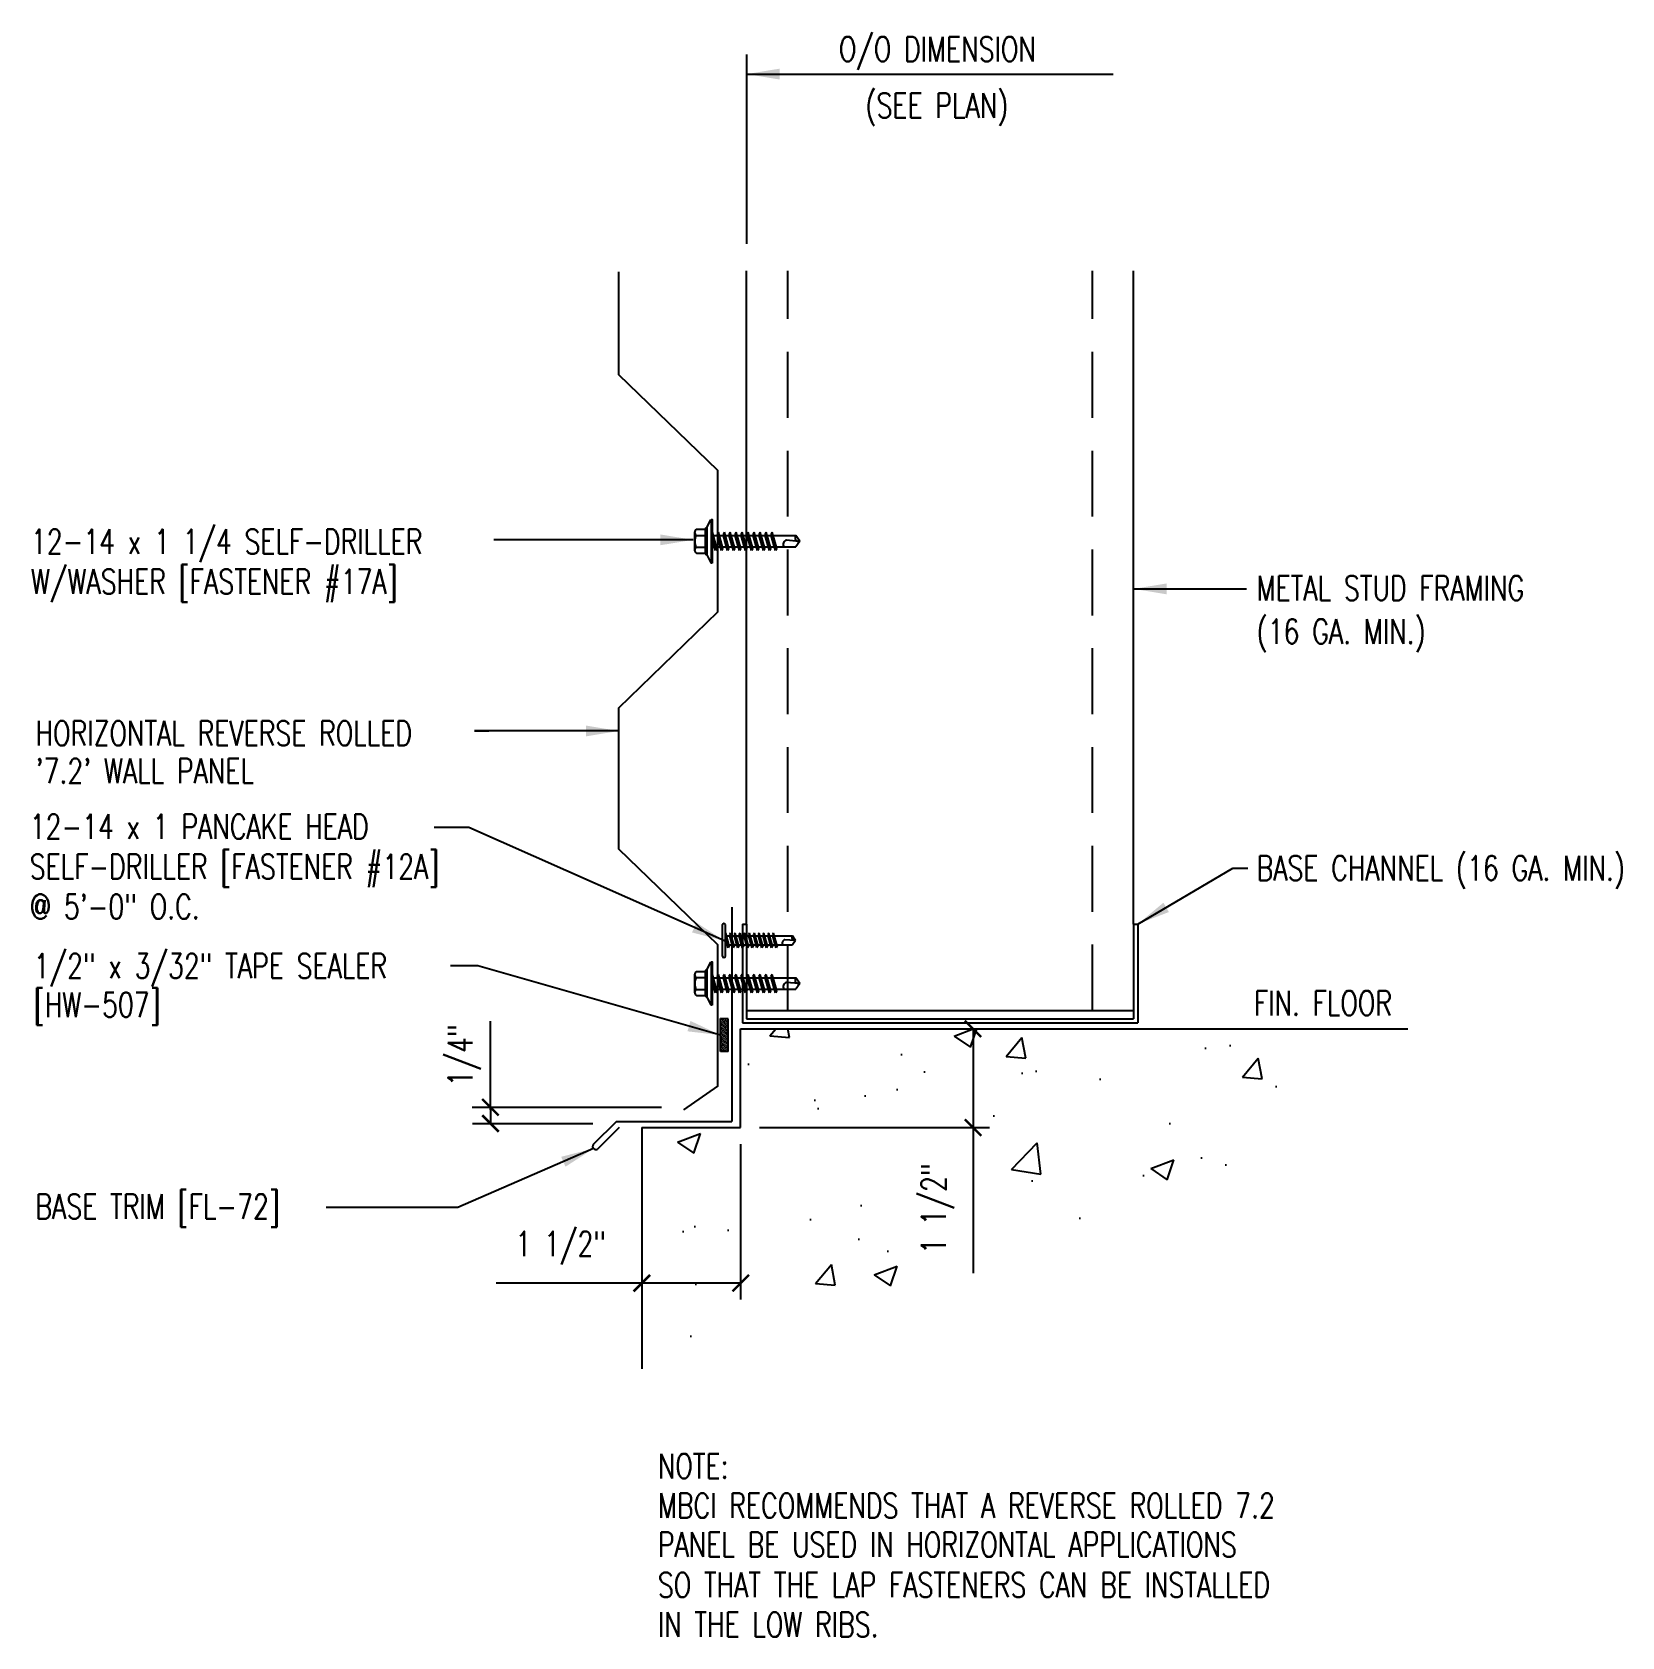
# Model space of a CAD drawing. Extents: x 10.8 to 35, y 3.5 to 27.9.
import ezdxf

# ---------------------------------------------------------------- set-up
doc = ezdxf.new("R2010")
doc.units = 0
doc.header["$LTSCALE"] = 4
doc.header["$MEASUREMENT"] = 0
doc.linetypes.add('HIDDEN', pattern=[0.375, 0.25, -0.125])
doc.layers.get('0').update_dxf_attribs({"linetype": 'CONTINUOUS'})
doc.layers.get('Defpoints').update_dxf_attribs({"linetype": 'CONTINUOUS'})
for name, color, linetype in [('DIM', 2, 'CONTINUOUS'), ('FASTENER', 9, 'CONTINUOUS'), ('HATCH', 251, 'CONTINUOUS'), ('PANEL-S', 11, 'CONTINUOUS'), ('STLA', 12, 'CONTINUOUS'), ('TAPE', 9, 'CONTINUOUS'), ('TEXT', 2, 'CONTINUOUS'), ('TRIM-S', 6, 'CONTINUOUS')]:
    doc.layers.add(name, color=color, linetype=linetype)
doc.styles.add('TEXT', font='SIMPLEX.shx', dxfattribs={"width": 0.75, "height": 0.375})
doc.styles.add('TEXT1', font='ROMANS.shx', dxfattribs={"width": 0.75, "height": 0.375})
doc.dimstyles.new('DETAIL', dxfattribs={"dimscale": 4, "dimtxt": 0.375, "dimasz": 0.0625, "dimexe": 0.0625, "dimexo": 0.0625, "dimgap": 0.0625, "dimtad": 1, "dimdec": 4, "dimzin": 3, "dimdsep": 46, "dimlunit": 4, "dimtxsty": 'TEXT1', "dimblk": 'ARCHTICK', "dimcen": 0.0625, "dimclrd": 7, "dimclre": 7, "dimclrt": 2, "dimadec": 0, "dimazin": 0, "dimtfac": 0.6, "dimtdec": 4, "dimtmove": 0, "dimatfit": 3, "dimfxl": 1, "dimfrac": 2, "dimtolj": 1, "dimtzin": 0, "dimarcsym": 0})
doc.dimstyles.new('DETAIL$7', dxfattribs={"dimscale": 4, "dimtxt": 0.375, "dimasz": 0.125, "dimexe": 0.0625, "dimexo": 0.0625, "dimgap": 0.0625, "dimtad": 1, "dimdec": 4, "dimzin": 3, "dimdsep": 46, "dimlunit": 4, "dimtxsty": 'TEXT', "dimblk": 'ARCHTICK', "dimcen": 0.0625, "dimclrd": 7, "dimclre": 7, "dimclrt": 2, "dimadec": 0, "dimazin": 0, "dimtfac": 0.6, "dimtdec": 4, "dimtmove": 0, "dimatfit": 3, "dimfxl": 1, "dimfrac": 2, "dimtolj": 1, "dimtzin": 0, "dimarcsym": 0})

# ---------------------------------------------------------------- blocks, each defined once
blk = doc.blocks.new('_ArchTick')
at = {"color": 0, "const_width": 0.15}
blk.add_lwpolyline([(-0.5, -0.5), (0.5, 0.5)], dxfattribs=at)
blk = doc.blocks.new('*D3')
at = {"layer": 'Defpoints', "color": 0, "transparency": 16777216}
for p in [(20.087, 11.24), (21.587, 11.24), (20.087, 8.879)]:
    blk.add_point(p, dxfattribs=at)
at = {"layer": 'TEXT', "color": 7, "lineweight": -2, "transparency": 16777216}
for p, q in [((20.087, 10.99), (20.087, 8.629)), ((21.587, 10.99), (21.587, 8.629)), ((20.087, 8.879), (17.877, 8.879)), ((21.587, 8.879), (20.087, 8.879))]:
    blk.add_line(p, q, dxfattribs=at)
at = {"layer": 'TEXT', "color": 7, "lineweight": -2, "transparency": 16777216, "xscale": 0.25, "yscale": 0.25, "zscale": 0.25, "rotation": 180}
blk.add_blockref('_ArchTick', (20.087, 8.879), dxfattribs=at)
at = {"layer": 'TEXT', "color": 7, "lineweight": -2, "transparency": 16777216, "xscale": 0.25, "yscale": 0.25, "zscale": 0.25}
blk.add_blockref('_ArchTick', (21.587, 8.879), dxfattribs=at)
at = {"layer": 'TEXT', "color": 2, "transparency": 16777216, "insert": (18.857, 9.414), "char_height": 0.375, "attachment_point": 5, "style": 'TEXT1'}
blk.add_mtext('\\A1;1 1/2"', dxfattribs=at)
blk = doc.blocks.new('FD-F12A')
at = {"layer": 'TEXT', "style": 'TEXT1', "width": 0.75}
for s, p in [('12-14 x 1 PANCAKE HEAD', (0.0047, -0.0408)), ('SELF-DRILLER [FASTENER #12A]', (0.0047, -0.1926))]:
    blk.add_text(s, height=0.09375, dxfattribs=at).set_placement(p)
blk.add_attdef('(QUANTITY)', (0.0047, -0.3444), '', height=0.0938, dxfattribs=at)
blk = doc.blocks.new('A$C38CA0C1D')
at = {"layer": 'FASTENER'}
for p, q in [((-0.252, 1.212), (0.228, 1.212)), ((-0.252, 1.166), (0.228, 1.166)), ((-0.123, 1.124), (0.025, 1.166)), ((-0.095, 1.108), (-0.123, 1.124)), ((-0.123, 1.051), (0.071, 1.107)), ((-0.095, 1.035), (-0.123, 1.051)), ((-0.123, 0.979), (0.071, 1.034)), ((-0.095, 0.963), (-0.123, 0.979)), ((-0.095, 1.108), (0.099, 1.163)), ((-0.095, 1.035), (0.099, 1.091)), ((-0.095, 0.963), (0.099, 1.018)), ((-0.081, 1.166), (0.057, 1.166)), ((-0.081, 1.166), (-0.081, 1.136)), ((-0.081, 1.112), (-0.081, 1.063)), ((-0.081, 1.039), (-0.081, 0.991)), ((0.057, 1.166), (0.094, 1.166)), ((0.057, 1.151), (0.057, 1.103)), ((0.057, 1.079), (0.057, 1.03)), ((0.057, 1.006), (0.057, 0.957)), ((0.099, 1.091), (0.071, 1.107)), ((0.099, 1.018), (0.071, 1.034)), ((0.099, 1.163), (0.094, 1.166)), ((-0.123, 0.906), (0.071, 0.961)), ((-0.095, 0.89), (-0.123, 0.906)), ((-0.123, 0.833), (0.071, 0.889)), ((-0.095, 0.817), (-0.123, 0.833)), ((-0.123, 0.76), (0.071, 0.816)), ((-0.095, 0.744), (-0.123, 0.76)), ((-0.123, 0.688), (0.071, 0.743)), ((-0.095, 0.89), (0.099, 0.945)), ((-0.095, 0.817), (0.099, 0.873)), ((-0.095, 0.744), (0.099, 0.8)), ((-0.081, 0.967), (-0.081, 0.918)), ((-0.081, 0.894), (-0.081, 0.845)), ((-0.081, 0.821), (-0.081, 0.773)), ((-0.081, 0.748), (-0.081, 0.7)), ((0.057, 0.933), (0.057, 0.885)), ((0.057, 0.86), (0.057, 0.812)), ((0.057, 0.788), (0.057, 0.739)), ((0.099, 0.945), (0.071, 0.961)), ((0.099, 0.873), (0.071, 0.889)), ((0.099, 0.8), (0.071, 0.816)), ((0.099, 0.727), (0.071, 0.743)), ((-0.095, 0.672), (-0.123, 0.688)), ((-0.123, 0.615), (0.071, 0.671)), ((-0.095, 0.599), (-0.123, 0.615)), ((-0.123, 0.542), (0.071, 0.598)), ((-0.095, 0.526), (-0.123, 0.542)), ((-0.123, 0.47), (0.071, 0.525)), ((-0.095, 0.672), (0.099, 0.727)), ((-0.095, 0.599), (0.099, 0.654)), ((-0.095, 0.526), (0.099, 0.582)), ((-0.095, 0.454), (0.099, 0.509)), ((-0.081, 0.676), (-0.081, 0.627)), ((-0.081, 0.603), (-0.081, 0.554)), ((-0.081, 0.53), (-0.081, 0.482)), ((0.057, 0.715), (0.057, 0.667)), ((0.057, 0.642), (0.057, 0.594)), ((0.057, 0.57), (0.057, 0.521)), ((0.057, 0.497), (0.057, 0.448)), ((0.099, 0.654), (0.071, 0.671)), ((0.099, 0.582), (0.071, 0.598)), ((0.099, 0.509), (0.071, 0.525)), ((-0.095, 0.454), (-0.123, 0.47)), ((-0.123, 0.397), (0.071, 0.452)), ((-0.095, 0.381), (-0.123, 0.397)), ((-0.095, 0.381), (0.099, 0.436)), ((-0.081, 0.457), (-0.081, 0.409)), ((-0.081, 0.385), (-0.081, 0.151)), ((-0.013, 0.115), (-0.001, 0.264)), ((0.057, 0.424), (0.057, 0.151)), ((0.099, 0.436), (0.071, 0.452)), ((-0.012, 0.103), (-0.081, 0.151)), ((-0.012, 0.103), (0.057, 0.151))]:
    blk.add_line(p, q, dxfattribs=at)
for centre, radius, start, end in [((-0.25, 1.189), 0.0227, 94.6639, 265.3361), ((0.226, 1.189), 0.0227, 274.6639, 85.3361), ((-0.049, 0.255), 0.0492, 11.1445, 130.906), ((0.032, 0.114), 0.045, 55.4585, 194.8454)]:
    blk.add_arc(centre, radius, start, end, dxfattribs=at)
blk = doc.blocks.new('A$C22B817AC')
at = {"layer": 'TAPE'}
h = blk.add_hatch(dxfattribs=at)
h.set_pattern_fill('DOTS', color=256, scale=0.35, angle=270, style=0)
h.set_pattern_definition([(270, (-46.173024, -15.338993), (0.021875, -0.0109375), [0, -0.021875])])
h.paths.add_polyline_path([(-1.948, 1.156), (-1.928, 1.267), (-2.421, 1.354), (-2.44, 1.243)])
for p, q in [((-2.44, 1.243), (-2.421, 1.354)), ((-2.44, 1.243), (-1.948, 1.156)), ((-2.421, 1.354), (-1.928, 1.267)), ((-1.948, 1.156), (-1.928, 1.267))]:
    blk.add_line(p, q, dxfattribs=at)
blk = doc.blocks.new('sd12')
at = {"layer": 'FASTENER'}
for p, q in [((-0.181, 0.276), (-0.181, 0.137)), ((-0.135, 0.302), (0.135, 0.302)), ((-0.089, 0.276), (-0.089, 0.137)), ((0.089, 0.276), (0.089, 0.137)), ((0.181, 0.276), (0.181, 0.137)), ((-0.217, 0.114), (-0.326, 0.059)), ((-0.326, 0.059), (-0.326, 0.049)), ((-0.326, 0.049), (0.326, 0.049)), ((-0.217, 0.114), (0.217, 0.114)), ((-0.193, 0.137), (0.193, 0.137)), ((-0.193, 0.119), (0.193, 0.119)), ((-0.181, 0.137), (0.181, 0.137)), ((-0.139, -0.016), (0.046, 0.037)), ((-0.104, -0.036), (0.139, 0.033)), ((-0.086, 0.037), (0.086, 0.037)), ((-0.086, 0.037), (-0.086, -0.001)), ((0.086, 0.037), (0.133, 0.037)), ((0.086, 0.018), (0.086, -0.042)), ((0.139, 0.033), (0.133, 0.037)), ((0.217, 0.114), (0.326, 0.059)), ((0.326, 0.059), (0.326, 0.049)), ((-0.104, -0.036), (-0.139, -0.016)), ((-0.139, -0.107), (0.104, -0.038)), ((-0.104, -0.127), (-0.139, -0.107)), ((-0.139, -0.198), (0.104, -0.128)), ((-0.104, -0.218), (-0.139, -0.198)), ((-0.139, -0.289), (0.104, -0.219)), ((-0.104, -0.127), (0.139, -0.058)), ((-0.104, -0.218), (0.139, -0.149)), ((-0.104, -0.309), (0.139, -0.239)), ((-0.086, -0.031), (-0.086, -0.092)), ((-0.086, -0.122), (-0.086, -0.183)), ((-0.086, -0.213), (-0.086, -0.274)), ((0.086, -0.073), (0.086, -0.133)), ((0.086, -0.164), (0.086, -0.224)), ((0.139, -0.058), (0.104, -0.038)), ((0.139, -0.149), (0.104, -0.128)), ((0.139, -0.239), (0.104, -0.219)), ((-0.104, -0.309), (-0.139, -0.289)), ((-0.139, -0.38), (0.104, -0.31)), ((-0.104, -0.4), (-0.139, -0.38)), ((-0.139, -0.47), (0.104, -0.401)), ((-0.104, -0.491), (-0.139, -0.47)), ((-0.104, -0.4), (0.139, -0.33)), ((-0.104, -0.491), (0.139, -0.421)), ((-0.086, -0.304), (-0.086, -0.364)), ((-0.086, -0.395), (-0.086, -0.455)), ((-0.086, -0.486), (-0.086, -0.546)), ((0.086, -0.255), (0.086, -0.315)), ((0.086, -0.345), (0.086, -0.406)), ((0.086, -0.436), (0.086, -0.497)), ((0.139, -0.33), (0.104, -0.31)), ((0.139, -0.421), (0.104, -0.401)), ((-0.139, -0.561), (0.104, -0.492)), ((-0.104, -0.581), (-0.139, -0.561)), ((-0.139, -0.652), (0.104, -0.583)), ((-0.104, -0.672), (-0.139, -0.652)), ((-0.139, -0.743), (0.104, -0.674)), ((-0.104, -0.581), (0.139, -0.512)), ((-0.104, -0.672), (0.139, -0.603)), ((-0.104, -0.763), (0.139, -0.694)), ((-0.086, -0.577), (-0.086, -0.637)), ((-0.086, -0.667), (-0.086, -0.728)), ((0.086, -0.527), (0.086, -0.588)), ((0.086, -0.618), (0.086, -0.679)), ((0.086, -0.709), (0.086, -0.77)), ((0.139, -0.512), (0.104, -0.492)), ((0.139, -0.603), (0.104, -0.583)), ((0.139, -0.694), (0.104, -0.674)), ((-0.104, -0.763), (-0.139, -0.743)), ((-0.139, -0.834), (0.104, -0.765)), ((-0.104, -0.854), (-0.139, -0.834)), ((-0.139, -0.925), (0.104, -0.856)), ((-0.104, -0.945), (-0.139, -0.925)), ((-0.104, -0.854), (0.139, -0.785)), ((-0.104, -0.945), (0.139, -0.876)), ((-0.086, -0.758), (-0.086, -0.819)), ((-0.086, -0.849), (-0.086, -0.91)), ((-0.086, -0.94), (-0.086, -1.232)), ((0.086, -0.8), (0.086, -0.861)), ((0.086, -0.891), (0.086, -1.232)), ((0.139, -0.785), (0.104, -0.765)), ((0.139, -0.876), (0.104, -0.856)), ((-0.002, -1.277), (0.014, -1.091)), ((0, -1.293), (-0.086, -1.232)), ((0, -1.293), (0.086, -1.232))]:
    blk.add_line(p, q, dxfattribs=at)
blk.add_lwpolyline([(-0.331, 0.037), (-0.331, 0.049), (0.331, 0.049), (0.331, 0.037)], close=True, dxfattribs=at)
for centre, radius, start, end in [((-0.135, 0.25), 0.0527, 29.8754, 150.1246), ((0, 0.138), 0.164, 56.9974, 123.0026), ((0.135, 0.25), 0.0527, 29.8754, 150.1246), ((-0.193, 0.128), 0.00894, 90, 270), ((0.193, 0.128), 0.00894, 270, 90), ((-0.046, -1.102), 0.0615, 11.1445, 130.906), ((0.054, -1.278), 0.0563, 55.4585, 194.8454)]:
    blk.add_arc(centre, radius, start, end, dxfattribs=at)
blk = doc.blocks.new('FD-F17A')
at = {"layer": 'TEXT', "style": 'TEXT1', "width": 0.75}
for s, p in [('12-14 x 1 1/4 SELF-DRILLER', (0.0047, -0.0408)), ('W/WASHER [FASTENER #17A]', (0.0047, -0.1926))]:
    blk.add_text(s, height=0.09375, dxfattribs=at).set_placement(p)
blk.add_attdef('(QUANTITY)', (0.0047, -0.3444), '', height=0.0938, dxfattribs=at)

msp = doc.modelspace()

# ---------------------------------------------------------------- hatches: boundary and pattern name
at = {"layer": 'HATCH'}
h = msp.add_hatch(dxfattribs=at)
h.set_pattern_fill('AR-CONC', color=256, scale=0.5, style=0)
h.set_pattern_definition([(50, (-18.3508, -17.1394), (3.5863, -0.31376), [0.375, -4.125]), (355, (-18.3508, -17.1394), (-0.69376, 3.76096), [0.3, -3.3]), (100.4514, (-18.052, -17.1656), (2.89255, 3.4472), [0.3187, -3.5057]), (46.184, (-18.351, -16.1394), (5.3362, -0.8276), [0.5625, -6.1875]), (96.636, (-17.906, -16.2084), (4.6733, 4.8706), [0.47805, -5.25856]), (351.184, (-18.351, -16.1394), (4.6733, 4.8706), [0.45, -4.95]), (21, (-17.8508, -16.3894), (2.98454, -2.0131), [0.375, -4.125]), (326, (-17.8508, -16.3894), (1.21658, 3.62575), [0.3, -3.3]), (71.4514, (-17.602, -16.557), (4.20111, 1.61265), [0.3187, -3.5057]), (37.5, (-18.3508, -17.1394), (0.0608, 1.66447), [0, -3.26, 0, -3.35, 0, -3.3125]), (7.5, (-18.3508, -17.1394), (1.31535, 1.97206), [0, -1.91, 0, -3.185, 0, -1.2625]), (327.5, (-19.4658, -17.1394), (2.669112, -0.112774), [0, -1.25, 0, -3.9, 0, -5.175]), (317.5, (-19.9658, -17.1394), (2.91593, 0.500525), [0, -1.625, 0, -2.59, 0, -3.675])])
h.paths.add_polyline_path([(21.58691, 11.24042), (20.08691, 11.24042), (20.08691, 7.57642), (29.52105, 10.60275), (30.17105, 12.74042), (21.58691, 12.74042)])

# ---------------------------------------------------------------- linework, layer by layer
at = {"layer": 'DIM', "color": 7}
msp.add_line((21.67683, 27.53458), (21.67683, 24.65843), dxfattribs=at)
at = {"layer": 'DIM', "color": 9}
for p, q in [((21.58691, 12.74042), (31.71254, 12.74042)), ((21.58691, 11.24042), (21.58691, 12.74042)), ((20.08691, 11.24042), (20.08691, 7.57642)), ((20.08691, 11.24042), (21.58691, 11.24042))]:
    msp.add_line(p, q, dxfattribs=at)
at = {"layer": 'PANEL-S'}
msp.add_lwpolyline([(20.72339, 11.50874), (21.23945, 11.8701), (21.23945, 14.0161), (19.73945, 15.4701), (19.73945, 17.6161), (21.23945, 19.0701), (21.23945, 21.2161), (19.73945, 22.6701), (19.73945, 24.2342)], dxfattribs=at)
at = {"layer": 'STLA'}
for p, q in [((21.67683, 14.3306), (21.67683, 24.24915)), ((27.55183, 14.3306), (27.55183, 24.24915)), ((21.61433, 14.3306), (21.61433, 12.8306)), ((21.61433, 14.3306), (21.67683, 14.3306)), ((21.67683, 14.3306), (21.67683, 12.8931)), ((27.55183, 14.3306), (27.55183, 12.8931)), ((27.55183, 14.3306), (27.61433, 14.3306)), ((27.61433, 14.3306), (27.61433, 12.8306)), ((21.67683, 13.0181), (27.55183, 13.0181)), ((21.61433, 12.8306), (27.61433, 12.8306)), ((21.67683, 12.8931), (27.55183, 12.8931))]:
    msp.add_line(p, q, dxfattribs=at)
at = {"layer": 'STLA', "linetype": 'HIDDEN'}
for p, q in [((22.30183, 13.0181), (22.30183, 24.24915)), ((26.92683, 13.0181), (26.92683, 24.24915))]:
    msp.add_line(p, q, dxfattribs=at)
at = {"layer": 'TEXT', "color": 7}
for p, q in [((17.78916, 11.50874), (17.78916, 12.85748)), ((23.29233, 12.74042), (25.364, 12.74042)), ((25.114, 12.74042), (25.114, 11.24042)), ((17.51011, 11.54865), (20.38544, 11.54865)), ((17.78916, 11.50874), (17.78916, 11.30373)), ((17.51756, 11.30373), (19.34483, 11.30373)), ((21.8709, 11.24042), (25.364, 11.24042)), ((25.114, 11.24042), (25.114, 9.0306))]:
    msp.add_line(p, q, dxfattribs=at)
at = {"layer": 'TRIM-S'}
for p, q in [((21.45185, 14.58514), (21.45185, 11.33514)), ((19.70185, 11.33514), (19.3483, 10.98159)), ((19.74069, 11.24139), (19.41459, 10.9153)), ((19.70185, 11.33514), (21.45185, 11.33514))]:
    msp.add_line(p, q, dxfattribs=at)
msp.add_arc((19.38778, 10.95478), 0.04772, 145.825411, 304.174589, dxfattribs=at)

# ---------------------------------------------------------------- block references
at = {"layer": 'FASTENER', "rotation": 89.99999999999997}
for p in [(21.19085, 20.14327), (21.19085, 13.42796)]:
    msp.add_blockref('sd12', p, dxfattribs=at)
at = {"layer": 'TEXT', "xscale": 4, "yscale": 4, "zscale": 4}
msp.add_blockref('FD-F17A', (10.79522, 20.1143), dxfattribs=at)
msp.add_blockref('FD-F12A', (10.77709, 15.78572), dxfattribs=at).add_auto_attribs({'(QUANTITY)': '@ 5\'-0" O.C.'})
at = {"layer": 'TEXT'}
for name, p, rotation in [('A$C38CA0C1D', (22.52269, 14.09391), 90), ('A$C22B817AC', (22.19617, 15.01297), 99.99999999999999)]:
    msp.add_blockref(name, p, dxfattribs=dict(at, rotation=rotation))
at = {"layer": 'TEXT', "color": 7, "xscale": 0.25, "yscale": 0.25, "zscale": 0.25}
for p, rotation in [((25.114, 12.74042), 90), ((17.78916, 11.54865), 270), ((17.78916, 11.30373), 90), ((25.114, 11.24042), 270)]:
    msp.add_blockref('_ArchTick', p, dxfattribs=dict(at, rotation=rotation))

# ---------------------------------------------------------------- texts
at = {"layer": 'TEXT', "style": 'TEXT1', "width": 0.75}
for s, p in [('O/O DIMENSION', (23.07857, 27.42716)), ('(SEE PLAN)', (23.48148, 26.57351)), ('METAL STUD FRAMING', (29.4183, 19.24375)), ('(16 GA. MIN.)', (29.4183, 18.58554)), ('HORIZONTAL REVERSE ROLLED', (10.88569, 17.04047)), ("'7.2' WALL PANEL", (10.88569, 16.4677)), ('BASE CHANNEL (16 GA. MIN.)', (29.4183, 14.9921)), ('1/2" x 3/32" TAPE SEALER ', (10.85717, 13.50812)), ('[HW-507] ', (10.85717, 12.9182)), ('FIN. FLOOR', (29.37694, 12.9435)), ('BASE TRIM [FL-72]', (10.88225, 9.8551)), ('NOTE:', (20.32992, 5.91407)), ('MBCI RECOMMENDS THAT A REVERSE ROLLED 7.2', (20.32992, 5.31375)), ('PANEL BE USED IN HORIZONTAL APPLICATIONS', (20.32992, 4.7214)), ('SO THAT THE LAP FASTENERS CAN BE INSTALLED', (20.32992, 4.10924)), ('IN THE LOW RIBS.', (20.32992, 3.50734))]:
    msp.add_text(s, height=0.375, dxfattribs=at).set_placement(p)
at = {"layer": 'TEXT', "color": 2, "char_height": 0.375, "attachment_point": 5, "rotation": 90, "style": 'TEXT1'}
for s, insert in [('\\A1;1/4"', (17.3933, 12.3369)), ('\\A1;1 1/2"', (24.57829, 10.01051))]:
    msp.add_mtext(s, dxfattribs=dict(at, insert=insert))

# ---------------------------------------------------------------- dimensions: what is measured, and where the dimension line sits
at = {"layer": 'TEXT'}
dim = msp.add_aligned_dim(p1=(21.58691, 11.24042), p2=(20.08691, 11.24042), distance=2.36176, dimstyle='DETAIL', dxfattribs=at)
dim.commit()
dim.dimension.update_dxf_attribs({"geometry": '*D3', "text_midpoint": (18.857, 9.41437)})

# ---------------------------------------------------------------- leaders
at = {"layer": 'DIM'}
msp.add_leader([(21.67683, 27.23605), (27.23893, 27.23605)], dimstyle='DETAIL$7', dxfattribs=at)
at = {"layer": 'TEXT'}
for points in [[(20.86549, 20.16424), (19.57929, 20.16424), (17.84028, 20.16424)], [(27.55183, 19.41976), (28.65743, 19.41976), (29.26263, 19.41976)], [(19.73763, 17.26234), (17.5473, 17.26234), (17.76286, 17.26234)], [(27.61433, 14.3306), (29.05779, 15.17938), (29.28367, 15.17938)]]:
    msp.add_leader(points, dimstyle='DETAIL$7', dxfattribs=at)
for points in [[(21.33931, 14.07591), (17.45969, 15.79446), (16.93542, 15.79446)], [(21.2832, 12.64391), (17.59867, 13.69402), (17.18476, 13.69402)], [(19.35404, 10.92104), (17.29417, 10.02786), (15.29617, 10.02786)]]:
    msp.add_leader(points, dimstyle='DETAIL$7', override={"dimgap": 0.0625, "dimtad": 0}, dxfattribs=at)

doc.saveas('drawing.dxf')
